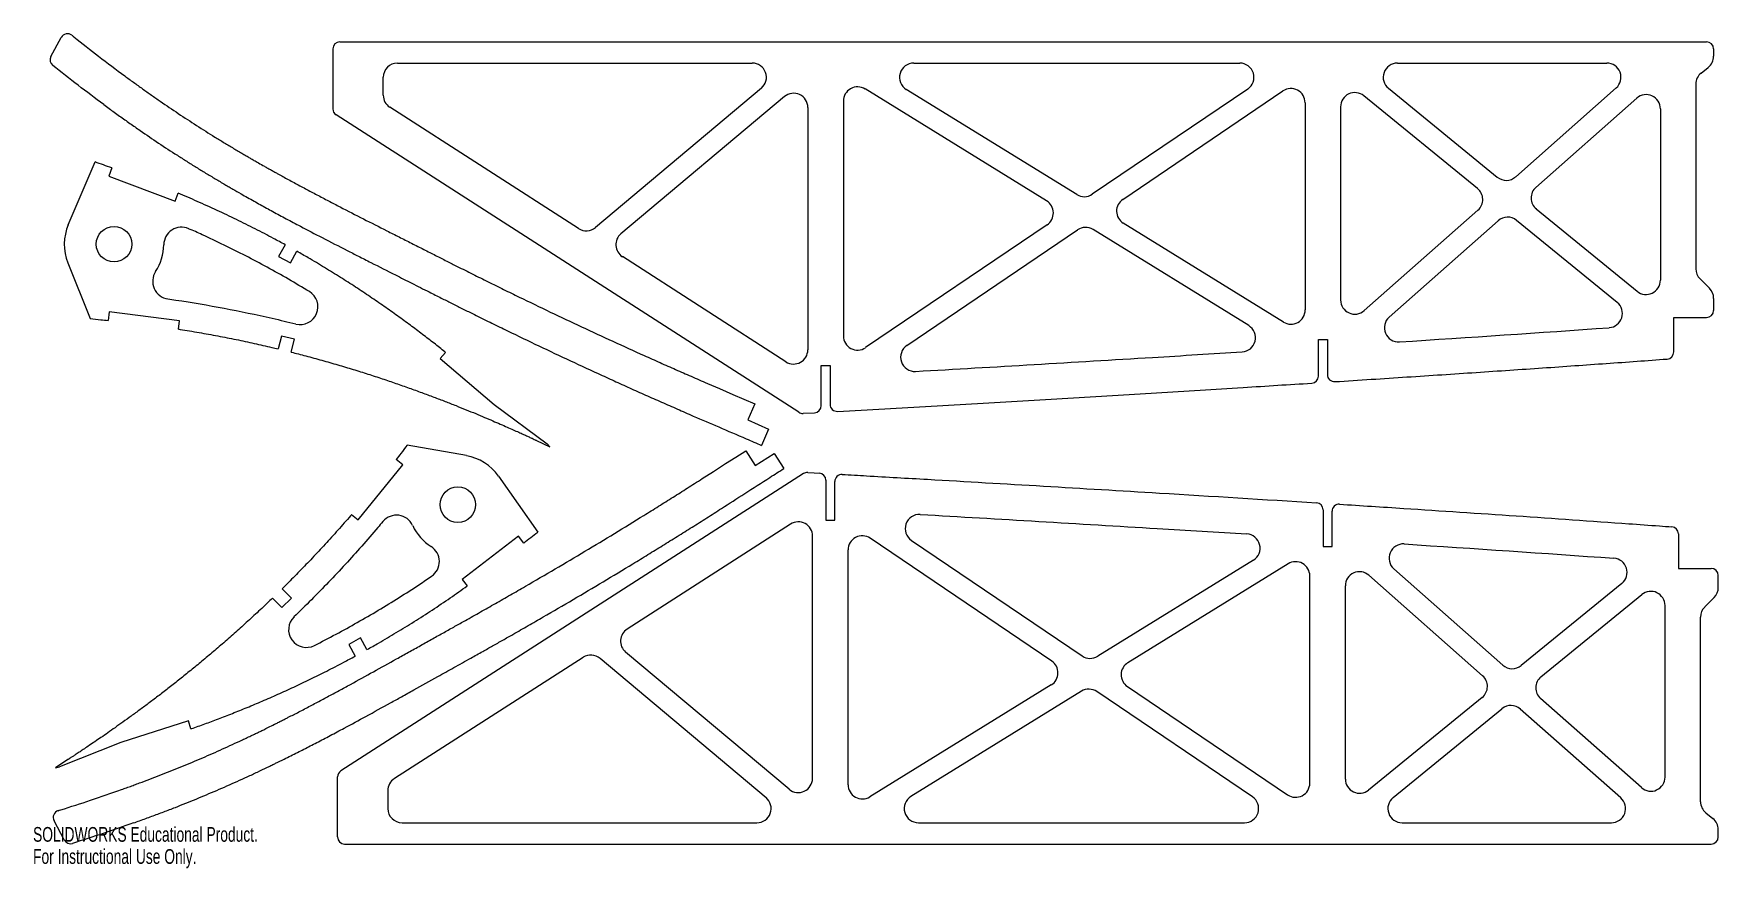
# Model space of a CAD drawing. Header units: inches. Extents: x 0 to 23.7, y 0 to 11.7.
import ezdxf

# ---------------------------------------------------------------- set-up
doc = ezdxf.new("R2010")
doc.units = ezdxf.units.IN
doc.header["$MEASUREMENT"] = 0
doc.styles.add('SLDTEXTSTYLE0', font='TXT', dxfattribs={"width": 0.7})

msp = doc.modelspace()

# ---------------------------------------------------------------- linework, layer by layer
at = {"color": 7, "linetype": 'Continuous', "lineweight": 25}
for p, q in [((0.252, 11.427), (0.395, 11.696)), ((4.319, 11.635), (23.556, 11.635)), ((4.219, 11.535), (4.219, 10.69)), ((23.656, 11.535), (23.656, 11.431)), ((5.129, 11.335), (10.123, 11.335)), ((12.397, 11.335), (16.986, 11.335)), ((19.205, 11.335), (22.152, 11.335)), ((23.481, 11.195), (23.581, 11.275)), ((4.929, 10.882), (4.929, 11.135)), ((10.252, 10.982), (7.915, 9.021)), ((14.267, 9.394), (11.711, 10.971)), ((14.693, 9.484), (12.292, 10.965)), ((17.098, 10.97), (14.91, 9.488)), ((15.339, 9.416), (17.594, 10.943)), ((19.078, 10.98), (20.611, 9.73)), ((22.284, 10.985), (20.87, 9.735)), ((23.406, 11.039), (23.406, 8.439)), ((7.678, 9.006), (5.021, 10.714)), ((10.578, 10.864), (8.275, 8.931)), ((10.906, 10.71), (10.906, 7.298)), ((11.406, 10.8), (11.406, 7.494)), ((17.906, 10.777), (17.906, 7.859)), ((18.406, 10.72), (18.406, 8)), ((20.332, 9.57), (18.733, 10.875)), ((22.574, 10.841), (21.154, 9.586)), ((22.906, 10.691), (22.906, 8.277)), ((10.779, 6.419), (4.265, 10.606)), ((0.496, 9.059), (0.873, 9.943)), ((1.108, 9.859), (1.065, 9.744)), ((1.065, 9.744), (2.002, 9.393)), ((2.002, 9.393), (2.043, 9.502)), ((20.338, 9.265), (18.739, 7.85)), ((21.16, 9.281), (22.58, 8.122)), ((14.274, 9.058), (11.718, 7.329)), ((17.601, 7.689), (15.346, 9.081)), ((20.623, 9.116), (19.088, 7.759)), ((22.298, 7.965), (20.882, 9.121)), ((3.549, 8.777), (3.457, 8.613)), ((12.3, 7.36), (14.703, 8.986)), ((17.112, 7.639), (14.92, 8.991)), ((3.457, 8.613), (3.623, 8.521)), ((3.623, 8.521), (3.714, 8.685)), ((10.598, 7.13), (8.295, 8.61)), ((0.49, 8.524), (0.806, 7.737)), ((23.465, 8.297), (23.598, 8.165)), ((1.071, 7.832), (1.056, 7.713)), ((2.063, 7.707), (1.071, 7.832)), ((23.656, 8.023), (23.656, 7.854)), ((2.048, 7.589), (2.063, 7.707)), ((23.094, 7.754), (23.556, 7.754)), ((23.094, 7.268), (23.094, 7.754)), ((3.495, 7.492), (3.45, 7.311)), ((3.679, 7.447), (3.495, 7.492)), ((3.634, 7.266), (3.679, 7.447)), ((18.094, 7.443), (18.219, 7.443)), ((18.094, 6.929), (18.094, 7.443)), ((18.219, 7.443), (18.219, 6.95)), ((5.805, 7.262), (5.729, 7.174)), ((5.729, 7.174), (6.491, 6.526)), ((11.094, 7.075), (11.219, 7.075)), ((11.094, 6.512), (11.094, 7.075)), ((11.219, 7.075), (11.219, 6.531)), ((6.491, 6.526), (7.236, 5.973)), ((10.16, 6.538), (10.06, 6.312)), ((10.839, 6.404), (10.999, 6.413)), ((10.06, 6.312), (10.353, 6.182)), ((10.353, 6.182), (10.254, 5.953)), ((6.1, 5.808), (5.265, 5.955)), ((7.087, 6.022), (7.276, 5.933)), ((7.276, 5.933), (7.236, 5.973)), ((5.206, 5.679), (5.113, 5.755)), ((10.031, 5.878), (10.163, 5.668)), ((10.163, 5.668), (10.434, 5.839)), ((10.434, 5.839), (10.569, 5.628)), ((10.845, 5.555), (4.33, 1.368)), ((4.575, 4.904), (5.206, 5.679)), ((6.552, 5.52), (7.103, 4.732)), ((11.16, 5.462), (11.16, 4.899)), ((11.285, 4.899), (11.285, 5.443)), ((18.16, 5.045), (18.16, 4.531)), ((18.285, 4.531), (18.285, 5.024)), ((4.483, 4.979), (4.575, 4.904)), ((10.664, 4.844), (8.361, 3.364)), ((11.16, 4.899), (11.285, 4.899)), ((6.832, 4.675), (6.04, 4.065)), ((6.907, 4.578), (6.832, 4.675)), ((10.972, 1.264), (10.972, 4.676)), ((14.34, 2.916), (11.784, 4.645)), ((12.365, 4.614), (14.769, 2.988)), ((18.16, 4.531), (18.285, 4.531)), ((23.16, 4.706), (23.16, 4.22)), ((11.472, 1.174), (11.472, 4.48)), ((17.177, 4.335), (14.986, 2.983)), ((17.667, 4.285), (15.411, 2.893)), ((6.04, 4.065), (6.111, 3.973)), ((17.972, 1.197), (17.972, 4.115)), ((20.404, 2.709), (18.804, 4.124)), ((20.689, 2.858), (19.154, 4.215)), ((23.16, 4.22), (23.622, 4.22)), ((23.722, 3.951), (23.722, 4.12)), ((3.371, 3.803), (3.501, 3.669)), ((3.501, 3.669), (3.637, 3.801)), ((3.637, 3.801), (3.507, 3.935)), ((18.472, 1.254), (18.472, 3.974)), ((22.364, 4.009), (20.948, 2.853)), ((21.226, 2.693), (22.646, 3.852)), ((23.531, 3.677), (23.663, 3.809)), ((22.972, 1.283), (22.972, 3.697)), ((23.472, 0.935), (23.472, 3.535)), ((4.609, 3.241), (4.443, 3.149)), ((4.443, 3.149), (4.534, 2.985)), ((4.7, 3.077), (4.609, 3.241)), ((7.744, 2.968), (5.086, 1.26)), ((10.318, 0.992), (7.981, 2.953)), ((10.643, 1.11), (8.34, 3.043)), ((14.332, 2.58), (11.777, 1.003)), ((14.758, 2.49), (12.358, 1.009)), ((17.164, 1.004), (14.975, 2.486)), ((15.404, 2.558), (17.66, 1.031)), ((20.398, 2.404), (18.798, 1.099)), ((22.64, 1.133), (21.22, 2.388)), ((19.144, 0.994), (20.677, 2.244)), ((22.35, 0.989), (20.935, 2.239)), ((2.186, 2.072), (1.234, 1.768)), ((2.222, 1.961), (2.186, 2.072)), ((1.234, 1.768), (0.371, 1.427)), ((0.491, 1.528), (0.316, 1.414)), ((0.316, 1.414), (0.371, 1.427)), ((4.285, 0.439), (4.285, 1.284)), ((4.994, 1.092), (4.994, 0.839)), ((23.547, 0.779), (23.647, 0.699)), ((0.438, 0.398), (0.295, 0.667)), ((5.194, 0.639), (10.189, 0.639)), ((12.463, 0.639), (17.052, 0.639)), ((19.271, 0.639), (22.217, 0.639)), ((23.722, 0.439), (23.722, 0.543)), ((4.385, 0.339), (23.622, 0.339))]:
    msp.add_line(p, q, dxfattribs=at)
at = {"color": 7, "linetype": 'Continuous', "lineweight": 25, "flags": 128}
for points in [[(9.492, 6.826), (9.664, 6.752), (9.851, 6.671), (10.007, 6.604), (10.16, 6.538)], [(9.42, 5.485), (9.577, 5.586), (9.749, 5.696), (9.891, 5.788), (10.031, 5.878)], [(10.904, 5.57), (10.994, 5.565), (11.065, 5.561)]]:
    msp.add_lwpolyline(points, dxfattribs=at)
at = {"color": 7, "linetype": 'Continuous', "lineweight": 25}
for centre in [(1.14, 8.785), (5.979, 5.118)]:
    msp.add_circle(centre, 0.25, dxfattribs=at)
for centre, radius, start, end in [((0.484, 11.649), 0.1, 51.2806, 152), ((4.319, 11.535), 0.1, 90, 180), ((23.556, 11.535), 0.1, 0, 90), ((0.34, 11.38), 0.1, 152, 231.4143), ((23.456, 11.431), 0.2, 308.6916, 0), ((5.129, 11.135), 0.2, 90, 180), ((10.123, 11.135), 0.2, 309.9976, 90), ((12.397, 11.135), 0.2, 90, 238.3236), ((16.986, 11.135), 0.2, 304.0875, 90), ((19.205, 11.135), 0.2, 90, 230.7795), ((22.152, 11.135), 0.2, 311.4835, 90), ((23.606, 11.039), 0.2, 128.6916, 180), ((10.706, 10.71), 0.2, 0, 129.9976), ((11.606, 10.8), 0.2, 58.3236, 180), ((17.706, 10.777), 0.2, 0, 124.0875), ((18.606, 10.72), 0.2, 50.7795, 180), ((4.319, 10.69), 0.1, 180, 237.2738), ((5.129, 10.882), 0.2, 180, 237.2738), ((22.706, 10.691), 0.2, 0, 131.4835), ((20.737, 9.884), 0.2, 230.7795, 311.4835), ((14.798, 9.654), 0.2, 238.3236, 304.0875), ((20.206, 9.415), 0.2, 311.4835, 50.7795), ((21.287, 9.436), 0.2, 131.4835, 230.7795), ((14.162, 9.224), 0.2, 304.0875, 58.3236), ((15.451, 9.251), 0.2, 124.0875, 238.3236), ((1.14, 8.785), 0.7, 156.8858, 201.8858), ((2.09, 8.775), 0.25, 66.212, 179.4226), ((7.787, 9.174), 0.2, 237.2738, 309.9976), ((14.815, 8.821), 0.2, 58.3236, 124.0875), ((20.755, 8.966), 0.2, 50.7795, 131.4835), ((1.14, 8.785), 0.7, 326.6981, 359.4226), ((8.403, 8.778), 0.2, 129.9976, 237.2738), ((1.934, 8.263), 0.25, 146.6981, 261.8871), ((23.606, 8.439), 0.2, 180, 225), ((3.76, 7.904), 0.25, 255.9227, 58.7661), ((22.706, 8.277), 0.2, 230.7795, 0), ((23.456, 8.023), 0.2, 0, 45), ((17.706, 7.859), 0.2, 238.3236, 0), ((18.606, 8), 0.2, 180, 311.4835), ((22.172, 7.81), 0.2, 274.0714, 50.7795), ((23.556, 7.854), 0.1, 270, 0), ((17.007, 7.468), 0.2, 273.5559, 58.3236), ((19.221, 7.609), 0.2, 131.4835, 273.7338), ((11.606, 7.494), 0.2, 180, 304.0875), ((12.412, 7.194), 0.2, 124.0875, 273.2903), ((10.706, 7.298), 0.2, 237.2738, 0), ((22.994, 7.268), 0.1, 274.1822, 0), ((17.994, 6.929), 0.1, 273.6271, 0), ((18.319, 6.95), 0.1, 180, 273.6531), ((10.833, 6.503), 0.1, 237.2738, 273.2093), ((10.994, 6.512), 0.1, 273.2175, 0), ((11.319, 6.531), 0.1, 180, 273.234), ((5.979, 5.118), 0.7, 35, 80), ((10.899, 5.471), 0.1, 86.7907, 122.7262), ((11.06, 5.462), 0.1, 0, 86.7825), ((11.385, 5.443), 0.1, 86.766, 180), ((12.477, 4.78), 0.2, 86.7097, 235.9125), ((18.06, 5.045), 0.1, 0, 86.3729), ((18.385, 5.024), 0.1, 86.3469, 180), ((5.116, 4.72), 0.25, 24.8123, 140.0013), ((5.979, 5.118), 0.7, 204.8123, 237.5368), ((10.772, 4.676), 0.2, 0, 122.7262), ((23.06, 4.706), 0.1, 0, 85.8178), ((5.469, 4.317), 0.25, 304.3262, 57.5368), ((11.672, 4.48), 0.2, 55.9125, 180), ((17.072, 4.506), 0.2, 301.6764, 86.4441), ((19.287, 4.365), 0.2, 86.2662, 228.5165), ((17.772, 4.115), 0.2, 0, 121.6764), ((22.238, 4.164), 0.2, 309.2205, 85.9286), ((18.672, 3.974), 0.2, 48.5165, 180), ((23.622, 4.12), 0.1, 0, 90), ((22.772, 3.697), 0.2, 0, 129.2205), ((23.522, 3.951), 0.2, 315, 0), ((23.672, 3.535), 0.2, 135, 180), ((3.847, 3.358), 0.25, 134.0369, 296.8803), ((8.469, 3.196), 0.2, 122.7262, 230.0024), ((7.852, 2.8), 0.2, 50.0024, 122.7262), ((14.227, 2.75), 0.2, 301.6764, 55.9125), ((14.881, 3.153), 0.2, 235.9125, 301.6764), ((15.516, 2.723), 0.2, 121.6764, 235.9125), ((20.821, 3.008), 0.2, 228.5165, 309.2205), ((20.272, 2.559), 0.2, 309.2205, 48.5165), ((21.352, 2.538), 0.2, 129.2205, 228.5165), ((14.863, 2.32), 0.2, 55.9125, 121.6764), ((20.803, 2.09), 0.2, 48.5165, 129.2205), ((4.385, 1.284), 0.1, 122.7262, 180), ((5.194, 1.092), 0.2, 122.7262, 180), ((10.772, 1.264), 0.2, 230.0024, 0), ((17.772, 1.197), 0.2, 235.9125, 0), ((18.672, 1.254), 0.2, 180, 309.2205), ((22.772, 1.283), 0.2, 228.5165, 0), ((10.189, 0.839), 0.2, 270, 50.0024), ((11.672, 1.174), 0.2, 180, 301.6764), ((12.463, 0.839), 0.2, 121.6764, 270), ((17.052, 0.839), 0.2, 270, 55.9125), ((19.271, 0.839), 0.2, 129.2205, 270), ((22.217, 0.839), 0.2, 270, 48.5165), ((0.383, 0.714), 0.1, 107.2806, 208), ((5.194, 0.839), 0.2, 180, 270), ((23.672, 0.935), 0.2, 180, 231.3084), ((23.522, 0.543), 0.2, 0, 51.3084), ((0.526, 0.444), 0.1, 208, 287.4143), ((4.385, 0.439), 0.1, 180, 270), ((23.622, 0.439), 0.1, 270, 0)]:
    msp.add_arc(centre, radius, start, end, dxfattribs=at)
for points, knots in [([(0.546, 11.728), (0.556, 11.72), (0.681, 11.62), (0.928, 11.426), (1.168, 11.245), (1.292, 11.154)], [0.4904033, 0.4904033, 0.4904033, 0.4904033, 0.5111593, 0.75, 1, 1, 1, 1]), ([(1.292, 11.154), (1.312, 11.139), (1.35, 11.111), (1.414, 11.065), (1.479, 11.018), (1.561, 10.959), (1.666, 10.885), (1.833, 10.768), (2.044, 10.625), (2.301, 10.457), (2.516, 10.321), (2.69, 10.214), (2.8, 10.148), (2.888, 10.096), (2.954, 10.057), (3.016, 10.021), (3.061, 9.994), (3.106, 9.968), (3.172, 9.931), (3.242, 9.891), (3.304, 9.856), (3.337, 9.837), (3.354, 9.828)], [0, 0, 0, 0, 0.03125, 0.0625, 0.09375, 0.125, 0.1875, 0.25, 0.375, 0.5, 0.625, 0.6875, 0.75, 0.78125, 0.8125, 0.84375, 0.875, 0.90625, 0.9375, 0.96875, 0.984375, 1, 1, 1, 1]), ([(0.995, 10.751), (1.02, 10.733), (1.069, 10.697), (1.143, 10.643), (1.217, 10.59), (1.29, 10.538), (1.363, 10.487), (1.435, 10.436), (1.569, 10.343), (1.767, 10.209), (1.987, 10.065), (2.163, 9.952), (2.296, 9.869), (2.43, 9.787), (2.565, 9.706), (2.675, 9.641), (2.757, 9.593), (2.833, 9.549), (2.919, 9.499), (3.019, 9.443), (3.08, 9.409), (3.11, 9.392)], [0, 0, 0, 0, 0.036607, 0.072915, 0.108925, 0.144638, 0.180054, 0.215175, 0.25, 0.37506, 0.499997, 0.562615, 0.624998, 0.686959, 0.749999, 0.812237, 0.840137, 0.862988, 0.916633, 0.958381, 1, 1, 1, 1]), ([(3.354, 9.828), (3.37, 9.819), (3.403, 9.801), (3.463, 9.768), (3.514, 9.739), (3.593, 9.696), (3.7, 9.638), (3.834, 9.566), (3.996, 9.481), (4.158, 9.395), (4.376, 9.282), (4.649, 9.142), (4.924, 9.003), (5.151, 8.887), (5.327, 8.799), (5.501, 8.711), (5.667, 8.627), (5.797, 8.561), (5.898, 8.51), (5.946, 8.486), (5.971, 8.473)], [0, 0, 0, 0, 0.0156248, 0.0312497, 0.0624993, 0.093749, 0.1249986, 0.1874979, 0.2499973, 0.3124966, 0.3749959, 0.4999945, 0.6249931, 0.6874925, 0.7499918, 0.8124911, 0.8749904, 0.9374897, 0.9687394, 0.999989, 0.999989, 0.999989, 0.999989]), ([(3.549, 8.777), (3.494, 8.807), (3.355, 8.883), (3.127, 9.002), (2.862, 9.134), (2.589, 9.264), (2.315, 9.387), (2.132, 9.465), (2.043, 9.502)], [0.19985464, 0.19985464, 0.19985464, 0.19985464, 0.20814356, 0.22101159, 0.23416183, 0.24758745, 0.26127682, 0.27417496, 0.27417496, 0.27417496, 0.27417496]), ([(3.11, 9.392), (3.139, 9.376), (3.197, 9.343), (3.286, 9.294), (3.376, 9.245), (3.47, 9.194), (3.565, 9.143), (3.663, 9.091), (3.831, 9.002), (4.084, 8.87), (4.356, 8.731), (4.585, 8.614), (4.812, 8.499), (5.062, 8.372), (5.336, 8.234), (5.551, 8.125), (5.689, 8.055), (5.746, 8.027)], [0, 0, 0, 0, 0.033206, 0.067248, 0.102125, 0.137838, 0.174388, 0.211775, 0.25, 0.365989, 0.5, 0.559421, 0.625919, 0.756483, 0.84309, 0.9357, 1, 1, 1, 1]), ([(3.89, 8.118), (3.792, 8.177), (3.497, 8.352), (2.996, 8.625), (2.524, 8.855), (2.253, 8.976), (2.19, 9.004)], [0.17167726, 0.17167726, 0.17167726, 0.17167726, 0.18735667, 0.21858278, 0.24980889, 0.2592336, 0.2592336, 0.2592336, 0.2592336]), ([(5.805, 7.262), (5.803, 7.265), (5.749, 7.308), (5.642, 7.393), (5.479, 7.518), (5.309, 7.646), (5.129, 7.778), (4.941, 7.911), (4.744, 8.046), (4.539, 8.183), (4.325, 8.32), (4.102, 8.458), (3.898, 8.58), (3.767, 8.655), (3.714, 8.685)], [0.0789047, 0.0789047, 0.0789047, 0.0789047, 0.0793498, 0.0880629, 0.0971758, 0.1066781, 0.1165616, 0.1268143, 0.1374283, 0.1483936, 0.1596998, 0.1713381, 0.1832977, 0.191412, 0.191412, 0.191412, 0.191412]), ([(5.971, 8.473), (6.008, 8.455), (6.082, 8.417), (6.19, 8.363), (6.297, 8.31), (6.442, 8.238), (6.624, 8.148), (7.061, 7.935), (7.573, 7.69), (8.161, 7.418), (8.529, 7.25), (8.825, 7.118), (9.047, 7.02), (9.224, 6.942), (9.375, 6.876), (9.453, 6.842), (9.492, 6.826)], [0.0000072, 0.0000072, 0.0000072, 0.0000072, 0.0312567, 0.0625061, 0.0937556, 0.1250051, 0.187504, 0.250003, 0.4999987, 0.6249966, 0.7499945, 0.8124935, 0.8749924, 0.9374913, 0.9687408, 0.9999903, 0.9999903, 0.9999903, 0.9999903]), ([(1.898, 8.015), (1.936, 8.01), (2.201, 7.971), (2.691, 7.888), (3.254, 7.77), (3.588, 7.69), (3.699, 7.662)], [0.74507904, 0.74507904, 0.74507904, 0.74507904, 0.75019907, 0.78142419, 0.8126493, 0.82820575, 0.82820575, 0.82820575, 0.82820575]), ([(5.746, 8.027), (5.794, 8.003), (5.891, 7.954), (6.037, 7.881), (6.208, 7.796), (6.404, 7.699), (6.698, 7.556), (7.065, 7.379), (7.508, 7.169), (7.879, 6.997), (8.176, 6.862), (8.398, 6.761), (8.621, 6.661), (8.845, 6.562), (9.069, 6.464), (9.219, 6.399), (9.294, 6.366)], [0, 0, 0, 0, 0.041072, 0.082739, 0.125, 0.187831, 0.25, 0.375, 0.5, 0.625, 0.68822, 0.75, 0.8123, 0.874733, 0.937299, 1, 1, 1, 1]), ([(0.806, 7.737), (0.855, 7.732), (0.938, 7.724), (1.022, 7.716), (1.056, 7.713)], [0.69678413, 0.69678413, 0.69678413, 0.69678413, 0.70358182, 0.70843101, 0.70843101, 0.70843101, 0.70843101]), ([(2.048, 7.589), (2.055, 7.588), (2.152, 7.573), (2.336, 7.542), (2.6, 7.495), (2.858, 7.444), (3.111, 7.39), (3.308, 7.345), (3.42, 7.318), (3.45, 7.311)], [0.75474358, 0.75474358, 0.75474358, 0.75474358, 0.75572556, 0.76831995, 0.78072434, 0.79292653, 0.80491604, 0.81667908, 0.82094423, 0.82094423, 0.82094423, 0.82094423]), ([(3.634, 7.266), (3.702, 7.248), (3.847, 7.211), (4.065, 7.151), (4.288, 7.088), (4.503, 7.023), (4.712, 6.958), (4.913, 6.892), (5.106, 6.826), (5.292, 6.761), (5.469, 6.697), (5.638, 6.634), (5.799, 6.573), (5.951, 6.513), (6.094, 6.456), (6.228, 6.401), (6.353, 6.348), (6.468, 6.299), (6.574, 6.254), (6.67, 6.211), (6.756, 6.173), (6.833, 6.139), (6.899, 6.109), (6.955, 6.083), (7.002, 6.062), (7.038, 6.045), (7.063, 6.033), (7.079, 6.026), (7.086, 6.022), (7.087, 6.022)], [0.8297426, 0.8297426, 0.8297426, 0.8297426, 0.8394749, 0.8504814, 0.8612077, 0.8716393, 0.8817634, 0.8915636, 0.9010274, 0.910139, 0.918884, 0.9272493, 0.9352211, 0.9427847, 0.9499282, 0.9566385, 0.9629042, 0.9687123, 0.9740545, 0.9789184, 0.9832972, 0.9871802, 0.9905607, 0.9934334, 0.9957906, 0.9976296, 0.9989458, 0.9997366, 1, 1, 1, 1]), ([(12.423, 6.994), (13.535, 7.058), (15.067, 7.149), (16.599, 7.243), (17.019, 7.269)], [0.3786319, 0.3786319, 0.3786319, 0.3786319, 0.5, 0.5458214, 0.5458214, 0.5458214, 0.5458214]), ([(18.325, 6.85), (18.496, 6.861), (18.834, 6.883), (19.336, 6.915), (19.828, 6.948), (20.311, 6.98), (20.783, 7.012), (21.246, 7.043), (21.699, 7.075), (22.142, 7.106), (22.575, 7.137), (22.86, 7.158), (23.001, 7.168)], [0, 0, 0, 0, 0.109474, 0.216842, 0.322105, 0.425262, 0.526315, 0.625262, 0.722104, 0.816841, 0.909473, 1, 1, 1, 1]), ([(11.325, 6.431), (11.546, 6.443), (11.985, 6.468), (12.641, 6.506), (13.29, 6.544), (13.931, 6.581), (14.565, 6.619), (15.192, 6.656), (15.812, 6.694), (16.424, 6.731), (16.993, 6.766), (17.517, 6.799), (17.84, 6.819), (18, 6.829)], [0, 0, 0, 0, 0.099323, 0.197563, 0.294722, 0.390798, 0.485791, 0.579703, 0.672532, 0.76428, 0.854945, 0.928083, 1, 1, 1, 1]), ([(9.294, 6.366), (9.413, 6.315), (9.661, 6.208), (9.981, 6.071), (10.182, 5.984), (10.254, 5.953)], [0, 0, 0, 0, 0.372004, 0.775302, 1, 1, 1, 1]), ([(5.265, 5.955), (5.236, 5.916), (5.185, 5.85), (5.134, 5.783), (5.113, 5.755)], [0.69678413, 0.69678413, 0.69678413, 0.69678413, 0.70358182, 0.70843101, 0.70843101, 0.70843101, 0.70843101]), ([(6.085, 3.487), (6.121, 3.507), (6.193, 3.548), (6.298, 3.607), (6.402, 3.666), (6.543, 3.746), (6.719, 3.847), (7.141, 4.09), (7.63, 4.377), (8.184, 4.712), (8.529, 4.924), (8.804, 5.095), (9.01, 5.224), (9.174, 5.328), (9.312, 5.416), (9.384, 5.462), (9.42, 5.485)], [0.0000072, 0.0000072, 0.0000072, 0.0000072, 0.0312567, 0.0625061, 0.0937556, 0.1250051, 0.187504, 0.250003, 0.4999987, 0.6249966, 0.7499945, 0.8124935, 0.8749924, 0.9374913, 0.9687408, 0.9999903, 0.9999903, 0.9999903, 0.9999903]), ([(9.69, 5.064), (9.799, 5.134), (10.026, 5.28), (10.319, 5.468), (10.503, 5.586), (10.569, 5.628)], [0, 0, 0, 0, 0.372004, 0.775302, 1, 1, 1, 1]), ([(11.39, 5.543), (11.504, 5.537), (11.904, 5.514), (13.393, 5.429), (15.504, 5.304), (17.329, 5.191), (18.066, 5.145)], [0.3376482, 0.3376482, 0.3376482, 0.3376482, 0.3500615, 0.3813115, 0.5, 0.5803747, 0.5803747, 0.5803747, 0.5803747]), ([(6.329, 3.051), (6.376, 3.077), (6.47, 3.13), (6.612, 3.21), (6.779, 3.305), (6.969, 3.414), (7.252, 3.577), (7.604, 3.782), (8.025, 4.032), (8.375, 4.243), (8.654, 4.414), (8.862, 4.542), (9.069, 4.671), (9.276, 4.801), (9.483, 4.932), (9.621, 5.02), (9.69, 5.064)], [0, 0, 0, 0, 0.041072, 0.082739, 0.125, 0.187831, 0.25, 0.375, 0.5, 0.625, 0.68822, 0.75, 0.8123, 0.874733, 0.937299, 1, 1, 1, 1]), ([(18.391, 5.124), (18.692, 5.105), (20.049, 5.017), (21.549, 4.916), (22.807, 4.825), (23.009, 4.81), (23.067, 4.806)], [0.5921946, 0.5921946, 0.5921946, 0.5921946, 0.625, 0.740277, 0.755902, 0.7622447, 0.7622447, 0.7622447, 0.7622447]), ([(4.483, 4.979), (4.479, 4.973), (4.415, 4.899), (4.292, 4.759), (4.112, 4.56), (3.932, 4.367), (3.753, 4.181), (3.611, 4.038), (3.529, 3.957), (3.507, 3.935)], [0.75474358, 0.75474358, 0.75474358, 0.75474358, 0.75572556, 0.76831995, 0.78072434, 0.79292653, 0.80491604, 0.81667908, 0.82094423, 0.82094423, 0.82094423, 0.82094423]), ([(4.925, 4.88), (4.9, 4.852), (4.728, 4.647), (4.398, 4.274), (4, 3.859), (3.755, 3.618), (3.673, 3.538)], [0.74507904, 0.74507904, 0.74507904, 0.74507904, 0.75019907, 0.78142419, 0.8126493, 0.82820575, 0.82820575, 0.82820575, 0.82820575]), ([(12.489, 4.98), (13.601, 4.916), (15.133, 4.825), (16.665, 4.731), (17.085, 4.705)], [0.3786319, 0.3786319, 0.3786319, 0.3786319, 0.5, 0.5458214, 0.5458214, 0.5458214, 0.5458214]), ([(3.96, 3.135), (4.062, 3.187), (4.366, 3.345), (4.862, 3.627), (5.307, 3.906), (5.553, 4.072), (5.61, 4.11)], [0.17167726, 0.17167726, 0.17167726, 0.17167726, 0.18735667, 0.21858278, 0.24980889, 0.2592336, 0.2592336, 0.2592336, 0.2592336]), ([(3.371, 3.803), (3.321, 3.754), (3.212, 3.651), (3.046, 3.497), (2.875, 3.342), (2.706, 3.193), (2.54, 3.05), (2.378, 2.914), (2.221, 2.785), (2.067, 2.661), (1.919, 2.545), (1.776, 2.434), (1.639, 2.33), (1.508, 2.233), (1.384, 2.142), (1.267, 2.057), (1.156, 1.979), (1.054, 1.907), (0.959, 1.841), (0.872, 1.782), (0.794, 1.729), (0.725, 1.682), (0.664, 1.642), (0.612, 1.607), (0.57, 1.579), (0.537, 1.558), (0.513, 1.542), (0.499, 1.533), (0.492, 1.529), (0.491, 1.528)], [0.8297426, 0.8297426, 0.8297426, 0.8297426, 0.8394749, 0.8504814, 0.8612077, 0.8716393, 0.8817634, 0.8915636, 0.9010274, 0.910139, 0.918884, 0.9272493, 0.9352211, 0.9427847, 0.9499282, 0.9566385, 0.9629042, 0.9687123, 0.9740545, 0.9789184, 0.9832972, 0.9871802, 0.9905607, 0.9934334, 0.9957906, 0.9976296, 0.9989458, 0.9997366, 1, 1, 1, 1]), ([(4.7, 3.077), (4.754, 3.107), (4.892, 3.185), (5.114, 3.316), (5.366, 3.471), (5.62, 3.634), (5.869, 3.802), (6.032, 3.916), (6.111, 3.973)], [0.19985464, 0.19985464, 0.19985464, 0.19985464, 0.20814356, 0.22101159, 0.23416183, 0.24758745, 0.26127682, 0.27417496, 0.27417496, 0.27417496, 0.27417496]), ([(3.498, 2.075), (3.515, 2.083), (3.549, 2.101), (3.609, 2.132), (3.661, 2.158), (3.741, 2.199), (3.849, 2.256), (3.984, 2.327), (4.145, 2.413), (4.307, 2.5), (4.522, 2.617), (4.791, 2.765), (5.06, 2.915), (5.283, 3.039), (5.455, 3.135), (5.625, 3.23), (5.788, 3.321), (5.915, 3.392), (6.013, 3.447), (6.061, 3.474), (6.085, 3.487)], [0, 0, 0, 0, 0.0156248, 0.0312497, 0.0624993, 0.093749, 0.1249986, 0.1874979, 0.2499973, 0.3124966, 0.3749959, 0.4999945, 0.6249931, 0.6874925, 0.7499918, 0.8124911, 0.8749904, 0.9374897, 0.9687394, 0.999989, 0.999989, 0.999989, 0.999989]), ([(2.222, 1.961), (2.225, 1.962), (2.29, 1.985), (2.419, 2.031), (2.611, 2.103), (2.81, 2.18), (3.016, 2.263), (3.229, 2.352), (3.448, 2.448), (3.672, 2.55), (3.902, 2.659), (4.136, 2.775), (4.347, 2.885), (4.48, 2.956), (4.534, 2.985)], [0.0789047, 0.0789047, 0.0789047, 0.0789047, 0.0793498, 0.0880629, 0.0971758, 0.1066781, 0.1165616, 0.1268143, 0.1374283, 0.1483936, 0.1596998, 0.1713381, 0.1832977, 0.191412, 0.191412, 0.191412, 0.191412]), ([(3.724, 1.629), (3.753, 1.644), (3.812, 1.674), (3.902, 1.72), (3.994, 1.768), (4.088, 1.817), (4.184, 1.867), (4.282, 1.919), (4.449, 2.009), (4.7, 2.145), (4.968, 2.292), (5.193, 2.417), (5.415, 2.54), (5.66, 2.677), (5.928, 2.826), (6.138, 2.944), (6.274, 3.02), (6.329, 3.051)], [0, 0, 0, 0, 0.033206, 0.067248, 0.102125, 0.137838, 0.174388, 0.211775, 0.25, 0.365989, 0.5, 0.559421, 0.625919, 0.756483, 0.84309, 0.9357, 1, 1, 1, 1]), ([(1.246, 1.107), (1.269, 1.115), (1.314, 1.131), (1.388, 1.158), (1.463, 1.186), (1.558, 1.221), (1.678, 1.266), (1.869, 1.34), (2.105, 1.435), (2.388, 1.553), (2.621, 1.656), (2.807, 1.741), (2.923, 1.795), (3.015, 1.838), (3.085, 1.872), (3.149, 1.902), (3.197, 1.925), (3.243, 1.948), (3.311, 1.981), (3.383, 2.017), (3.447, 2.049), (3.481, 2.067), (3.498, 2.075)], [0, 0, 0, 0, 0.03125, 0.0625, 0.09375, 0.125, 0.1875, 0.25, 0.375, 0.5, 0.625, 0.6875, 0.75, 0.78125, 0.8125, 0.84375, 0.875, 0.90625, 0.9375, 0.96875, 0.984375, 1, 1, 1, 1]), ([(1.414, 0.636), (1.443, 0.646), (1.5, 0.667), (1.586, 0.698), (1.671, 0.73), (1.755, 0.761), (1.839, 0.793), (1.921, 0.824), (2.074, 0.883), (2.295, 0.972), (2.537, 1.074), (2.729, 1.158), (2.872, 1.221), (3.016, 1.286), (3.158, 1.353), (3.274, 1.408), (3.359, 1.449), (3.438, 1.487), (3.527, 1.53), (3.63, 1.582), (3.692, 1.613), (3.724, 1.629)], [0, 0, 0, 0, 0.036607, 0.072915, 0.108925, 0.144638, 0.180054, 0.215175, 0.25, 0.37506, 0.499997, 0.562615, 0.624998, 0.686959, 0.749999, 0.812237, 0.840137, 0.862988, 0.916633, 0.958381, 1, 1, 1, 1]), ([(0.353, 0.809), (0.366, 0.813), (0.518, 0.861), (0.817, 0.957), (1.101, 1.055), (1.246, 1.107)], [0.4904033, 0.4904033, 0.4904033, 0.4904033, 0.5111593, 0.75, 1, 1, 1, 1])]:
    msp.add_open_spline(points, degree=3, knots=knots, dxfattribs=at)
for points in [[(0.995, 10.751), (0.753, 10.93), (0.514, 11.114), (0.278, 11.302)], [(1.108, 9.859), (1.03, 9.887), (0.952, 9.915), (0.873, 9.943)], [(19.234, 7.41), (20.218, 7.474), (21.202, 7.54), (22.186, 7.61)], [(6.907, 4.578), (6.972, 4.629), (7.038, 4.681), (7.103, 4.732)], [(19.3, 4.564), (20.284, 4.5), (21.268, 4.434), (22.252, 4.364)], [(1.414, 0.636), (1.13, 0.535), (0.844, 0.439), (0.556, 0.349)]]:
    msp.add_open_spline(points, degree=3, dxfattribs=at)

# ---------------------------------------------------------------- texts
at = {"color": 7, "linetype": 'Continuous', "char_height": 0.2076, "attachment_point": 1, "style": 'SLDTEXTSTYLE0'}
for s, insert in [('SOLIDWORKS Educational Product.', (0, 0.579)), ('For Instructional Use Only.', (0, 0.268))]:
    msp.add_mtext(s, dxfattribs=dict(at, insert=insert))

doc.saveas('drawing.dxf')
